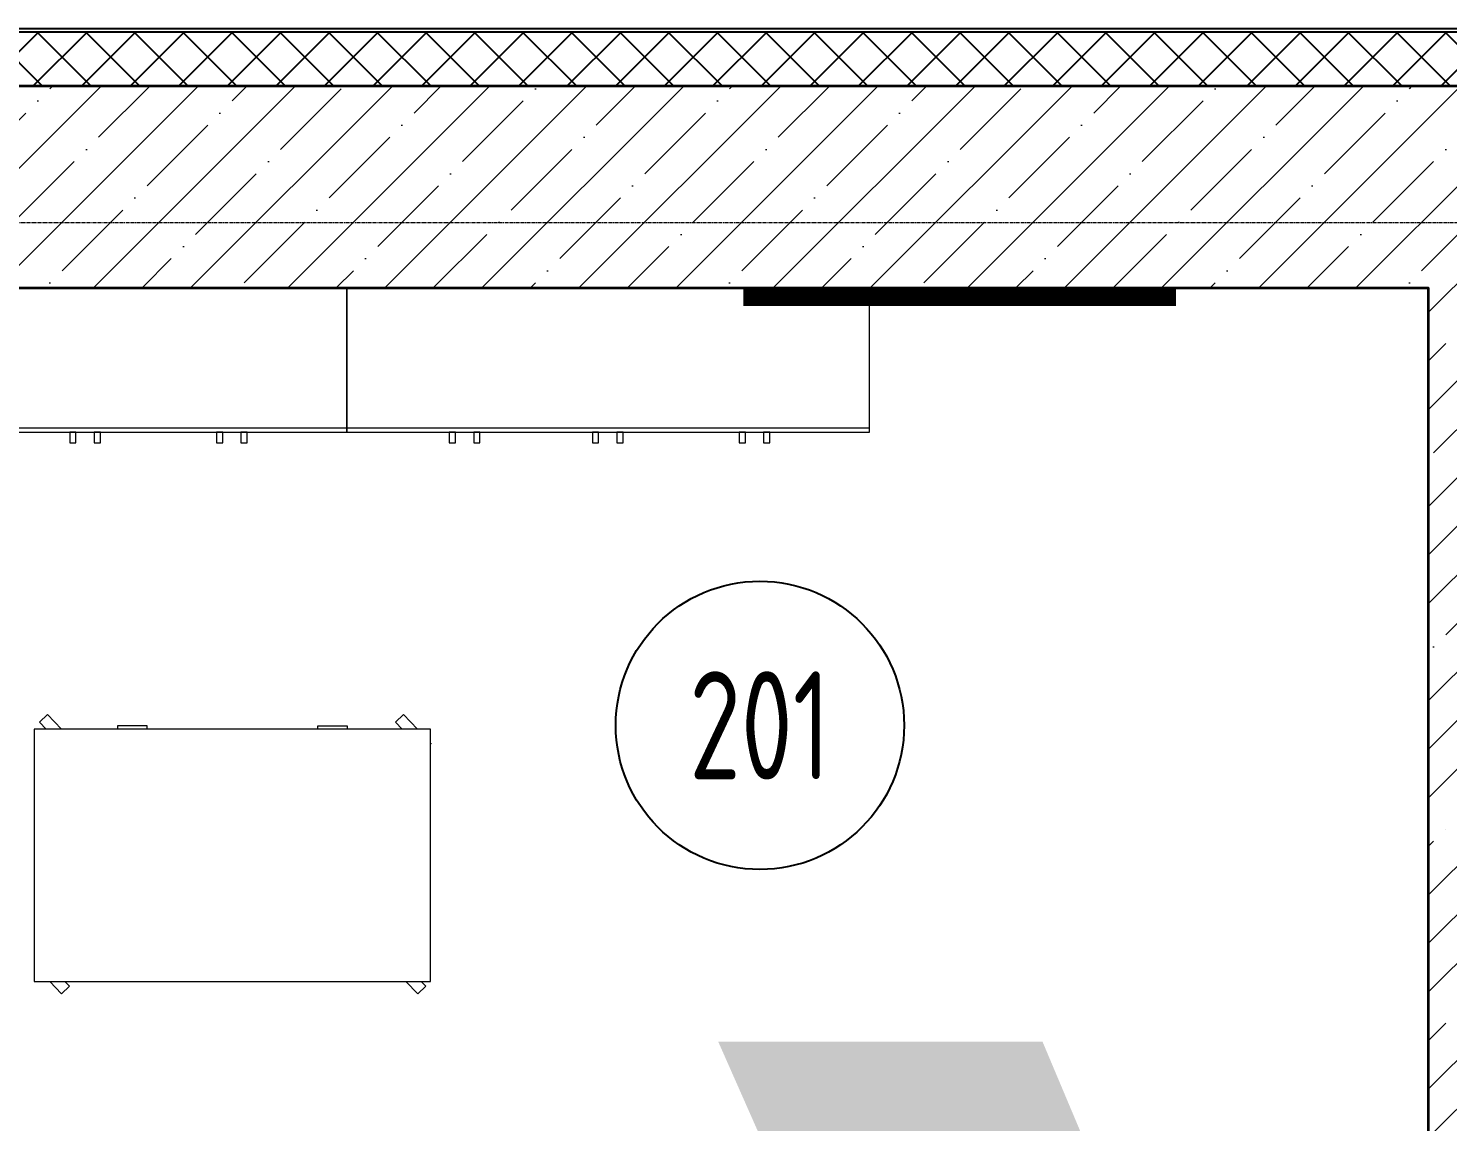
# Model space of a CAD drawing. Header units: millimetres. Extents: x 0 to 168960, y -92093 to 443706.
# Drawn here: x 7517 to 11455, y 217408 to 220442 of the extents above; entities that cross this region are included whole.
import ezdxf
from ezdxf.enums import TextEntityAlignment as Align

# ---------------------------------------------------------------- set-up
doc = ezdxf.new("R2018")
doc.units = ezdxf.units.MM
doc.linetypes.add('осевая', pattern=[50.8, 31.75, -6.35, 6.35, -6.35])
for name, color, linetype, lineweight in [('_0', 7, 'Continuous', 15), ('АР_Названия помещений', 124, 'Continuous', 5), ('АР_Номер помещения', 1, 'Continuous', 25), ('АР_Помещения_площадь', 19, 'Continuous', 9)]:
    doc.layers.add(name, color=color, linetype=linetype, lineweight=lineweight)
doc.layers.add('АР_Сущ.Несущая стена', color=7, linetype='Continuous')
doc.styles.add('ISOCPEUR', font='isocpeur.ttf', dxfattribs={"height": 175})
doc.styles.get("Standard").update_dxf_attribs({"font": 'arial.ttf'})

# ---------------------------------------------------------------- blocks, each defined once
blk = doc.blocks.new('2 ЭТАЖ')
at = {"layer": 'АР_Сущ.Несущая стена', "ltscale": 0.1}
h = blk.add_hatch(dxfattribs=at)
h.set_pattern_fill('ANSI37', color=8, scale=30, angle=270)
h.set_pattern_definition([(315, (0, 54.46), (67.35192, 67.35192), []), (45, (0, 54.46), (-67.35192, 67.35192), [])])
h.paths.add_polyline_path([(113153.3, -108656.4), (120263.3, -108656.4), (120263.3, -108506.4), (113003.3, -108506.4), (113003.3, -109854.8), (113153.3, -109854.8)])
at = {"layer": 'АР_Сущ.Несущая стена', "lineweight": 13, "ltscale": 10000}
h = blk.add_hatch(dxfattribs=at)
h.set_pattern_fill('ANSI35', color=8, scale=30)
h.paths.add_polyline_path([(113508.3, -108656.4), (113153.3, -108656.4), (113153.3, -109029.8), (113508.3, -109029.8)])
h.paths.add_polyline_path([(113508.3, -109029.8), (113153.3, -109029.8), (113153.3, -109854.8), (113223.3, -109854.8), (113508.3, -109854.8)])
h.paths.add_polyline_path([(120263.3, -109029.8), (113508.3, -109029.8), (113508.3, -109854.8), (113713.3, -109854.8), (113713.3, -109216.4), (119713.3, -109216.4), (119713.3, -115634.8), (120103.3, -115634.8), (120103.3, -109216.4), (120263.3, -109216.4)])
h.paths.add_polyline_path([(120263.3, -108656.4), (113508.3, -108656.4), (113508.3, -109029.8), (120263.3, -109029.8)])
at = {"layer": 'АР_Сущ.Несущая стена', "color": 8, "ltscale": 0.1}
for points in [[(174755.5, -108496.2), (182078.4, -108496.2), (182078.4, -125244.8), (112993.3, -125244.8), (112993.3, -108496.4), (133154.3, -108496.4)], [(120263.3, -108506.4), (113003.3, -108506.4), (113003.3, -109854.8)]]:
    blk.add_lwpolyline(points, dxfattribs=at)
at = {"layer": 'АР_Сущ.Несущая стена', "color": 8, "linetype": 'Continuous', "lineweight": 35, "flags": 128}
blk.add_lwpolyline([(113153.3, -108656.4), (113153.3, -109854.8), (113713.3, -109854.8), (113713.3, -109216.4), (119713.3, -109216.4), (119713.3, -115634.8), (120103.3, -115634.8), (120103.3, -109216.4), (120263.3, -109216.4), (120263.3, -108656.4)], close=True, dxfattribs=at)
blk = doc.blocks.new('*U313')
at = {"layer": 'АР_Номер помещения', "color": 8}
blk.add_circle((-17991.4, 9086.8), 400, dxfattribs=at)
at = {"color": 8, "style": 'ISOCPEUR', "width": 0.7, "flags": 1}
blk.add_attdef('КАТЕГОРИЯ', (-499.2, -2092.2), '', height=250, dxfattribs=at)
at = {"layer": 'АР_Номер помещения', "color": 8, "style": 'ISOCPEUR', "width": 0.7}
blk.add_attdef('НОМЕР_ПОМЕЩЕНИЯ', text='', height=300, dxfattribs=at).set_placement((-17991.4, 9086.8), align=Align.MIDDLE_CENTER)
at = {"layer": 'АР_Помещения_площадь', "color": 8, "style": 'ISOCPEUR', "width": 0.7}
blk.add_attdef('ПЛОЩАДЬ_ПОМЕЩЕНИЯ', text='', height=200, dxfattribs=at).set_placement((-16295.6, 2793.5), align=Align.MIDDLE_RIGHT)
at = {"layer": 'АР_Помещения_площадь', "color": 8, "lineweight": 30, "width": 0.7, "flags": 104}
blk.add_attdef('ИМЯ_ПОМЕЩЕНИЯ', text='', height=100, dxfattribs=at).set_placement((157.6, 1217.1), align=Align.MIDDLE_CENTER)
blk = doc.blocks.new('тумба 1450х400х750')
at = {"color": 8, "lineweight": 15, "ltscale": 100}
blk.add_line((-12776, 30271.1), (-14226, 30271.1), dxfattribs=at)
for points in [[(-12776, 29883.1), (-12776, 30283.1), (-14226, 30283.1), (-14226, 29883.1)], [(-13948.9, 30283.1), (-13931.6, 30283.1), (-13931.6, 30313.3), (-13948.9, 30313.3)], [(-13881.3, 30283.1), (-13863.9, 30283.1), (-13863.9, 30313.3), (-13881.3, 30313.3)], [(-13541.9, 30283.1), (-13524.5, 30283.1), (-13524.5, 30313.3), (-13541.9, 30313.3)], [(-13474.2, 30283.1), (-13456.9, 30283.1), (-13456.9, 30313.3), (-13474.2, 30313.3)], [(-13145, 30283.1), (-13127.6, 30283.1), (-13127.6, 30313.3), (-13145, 30313.3)], [(-13077.3, 30283.1), (-13060, 30283.1), (-13060, 30313.3), (-13077.3, 30313.3)]]:
    blk.add_lwpolyline(points, close=True, dxfattribs=at)
blk = doc.blocks.new('стол игровой 1100х700')
at = {"color": 8}
for points in [[(-13200.3, -57970.8), (-13213, -57957.3), (-13190.7, -57936.2), (-13158, -57970.8)], [(-12212, -57970.8), (-12224.8, -57957.3), (-12202.5, -57936.2), (-12169.8, -57970.8)], [(-13226.6, -58632.2), (-13228.2, -58630.5), (-13226.6, -58628.9)], [(-13147.9, -58670.8), (-13129.2, -58690.6), (-13151.5, -58711.7), (-13190.1, -58670.8)], [(-12913.3, -58670.8), (-12913.3, -58679.8), (-12995.1, -58679.8), (-12995.1, -58670.8)], [(-12439.8, -58670.8), (-12439.8, -58679.8), (-12358, -58679.8), (-12358, -58670.8)], [(-12159.6, -58670.8), (-12141, -58690.6), (-12163.3, -58711.7), (-12201.9, -58670.8)]]:
    blk.add_lwpolyline(points, dxfattribs=at)
blk.add_lwpolyline([(-13226.6, -58670.8), (-12126.6, -58670.8), (-12126.6, -57970.8), (-13226.6, -57970.8)], close=True, dxfattribs=at)

msp = doc.modelspace()

# ---------------------------------------------------------------- linework, layer by layer
at = {"layer": '_0', "linetype": 'осевая', "ltscale": 0.3}
msp.add_line((1843.71, 219903.426), (74501.818, 219903.426), dxfattribs=at)
at = {"layer": '_0'}
msp.add_lwpolyline([(5401.281, 211420.047), (5401.28, 219721.793), (11401.28, 219721.793), (11396.349, 211420.047)], dxfattribs=at)
at = {"layer": '_0', "const_width": 50}
msp.add_lwpolyline([(10701.281, 219696.793), (9501.281, 219696.793)], dxfattribs=at)

# ---------------------------------------------------------------- block references
at = {"layer": '_0'}
msp.add_blockref('2 ЭТАЖ', (-108312.065, 328938.23), dxfattribs=at)
at = {"layer": '_0', "rotation": 180}
for name, p in [('тумба 1450х400х750', (-5824.726, 249604.969)), ('тумба 1450х400х750', (-4374.726, 249604.969)), ('стол игровой 1100х700', (-4593.105, 159826.718))]:
    msp.add_blockref(name, p, dxfattribs=at)
at = {"layer": '_0'}
ref = msp.add_blockref('*U313', (27538.428, 209421.205), dxfattribs=at)
ref.add_attrib('НОМЕР_ПОМЕЩЕНИЯ', '201', dxfattribs={"layer": 'АР_Номер помещения', "color": 8, "height": 300, "style": 'ISOCPEUR', "width": 0.7}).set_placement((9547.062, 218507.975), align=Align.MIDDLE_CENTER)
lines = msp.add_mtext('\\W0.8000;Учебный кабинет', dxfattribs={"layer": 'АР_Названия помещений', "color": 8, "insert": (9204.492, 217630.052), "char_height": 7901.09076, "width": 2057.4742, "attachment_point": 1})
ref.add_attrib('ИМЯ_ПОМЕЩЕНИЯ', '', (9204.492, 217630.052), dxfattribs={"flags": 104}).embed_mtext(lines)

doc.saveas('drawing.dxf')
